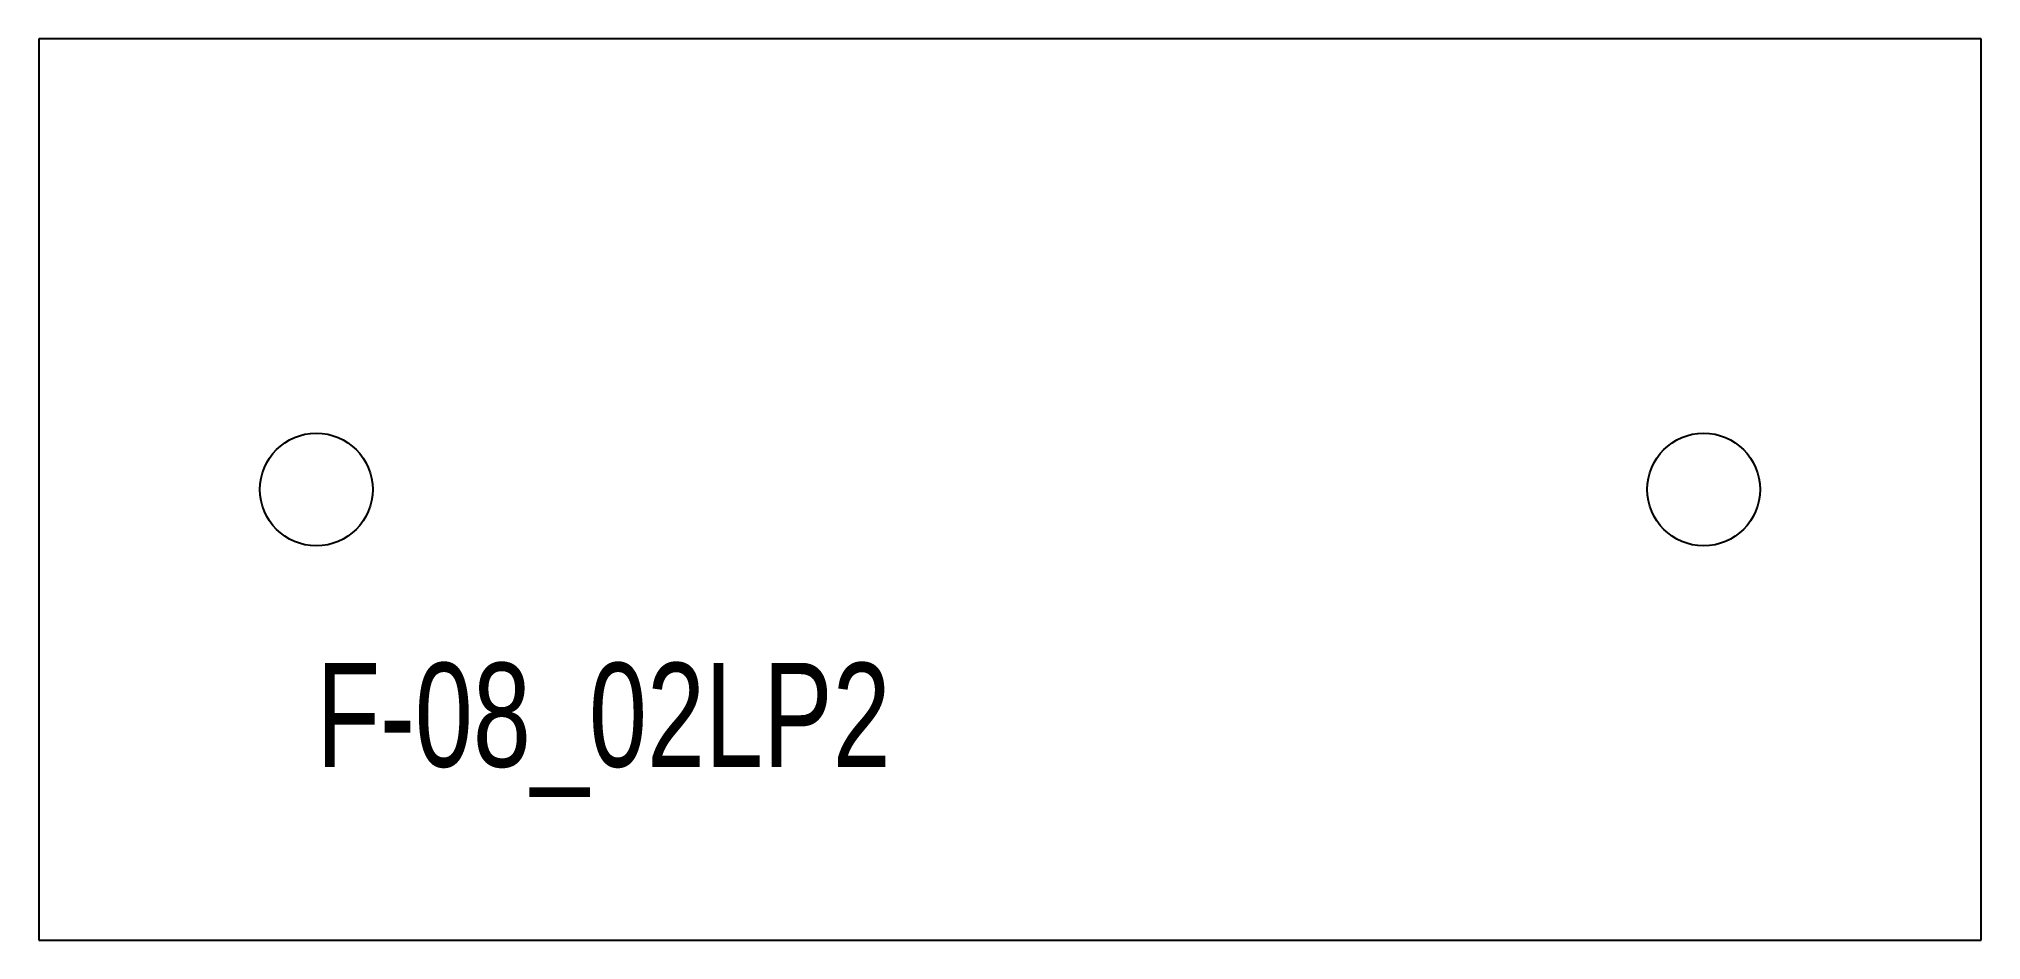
# Model space of a CAD drawing. Extents: x 0 to 14, y 0 to 6.5.
import ezdxf

# ---------------------------------------------------------------- set-up
doc = ezdxf.new("R2010")
doc.units = 0
doc.header["$MEASUREMENT"] = 0
for name, color, linetype in [('13', 3, 'CONTINUOUS'), ('BURN', 1, 'CONTINUOUS'), ('SCRIBE', 1, 'CONTINUOUS')]:
    doc.layers.add(name, color=color, linetype=linetype)

msp = doc.modelspace()

# ---------------------------------------------------------------- linework, layer by layer
at = {"layer": '13'}
for centre in [(2, 3.25), (12, 3.25)]:
    msp.add_circle(centre, 0.40625, dxfattribs=at)
at = {"layer": 'BURN'}
for p, q in [((14, 6.499999), (0, 6.5)), ((0, 6.5), (0, 0)), ((13.999999, 0), (14, 6.499999)), ((0, 0), (13.999999, 0))]:
    msp.add_line(p, q, dxfattribs=at)

# ---------------------------------------------------------------- texts
at = {"layer": 'SCRIBE', "width": 0.75}
msp.add_text('F-08_02LP2', height=0.75, dxfattribs=at).set_placement((2, 1.25))

doc.saveas('drawing.dxf')
